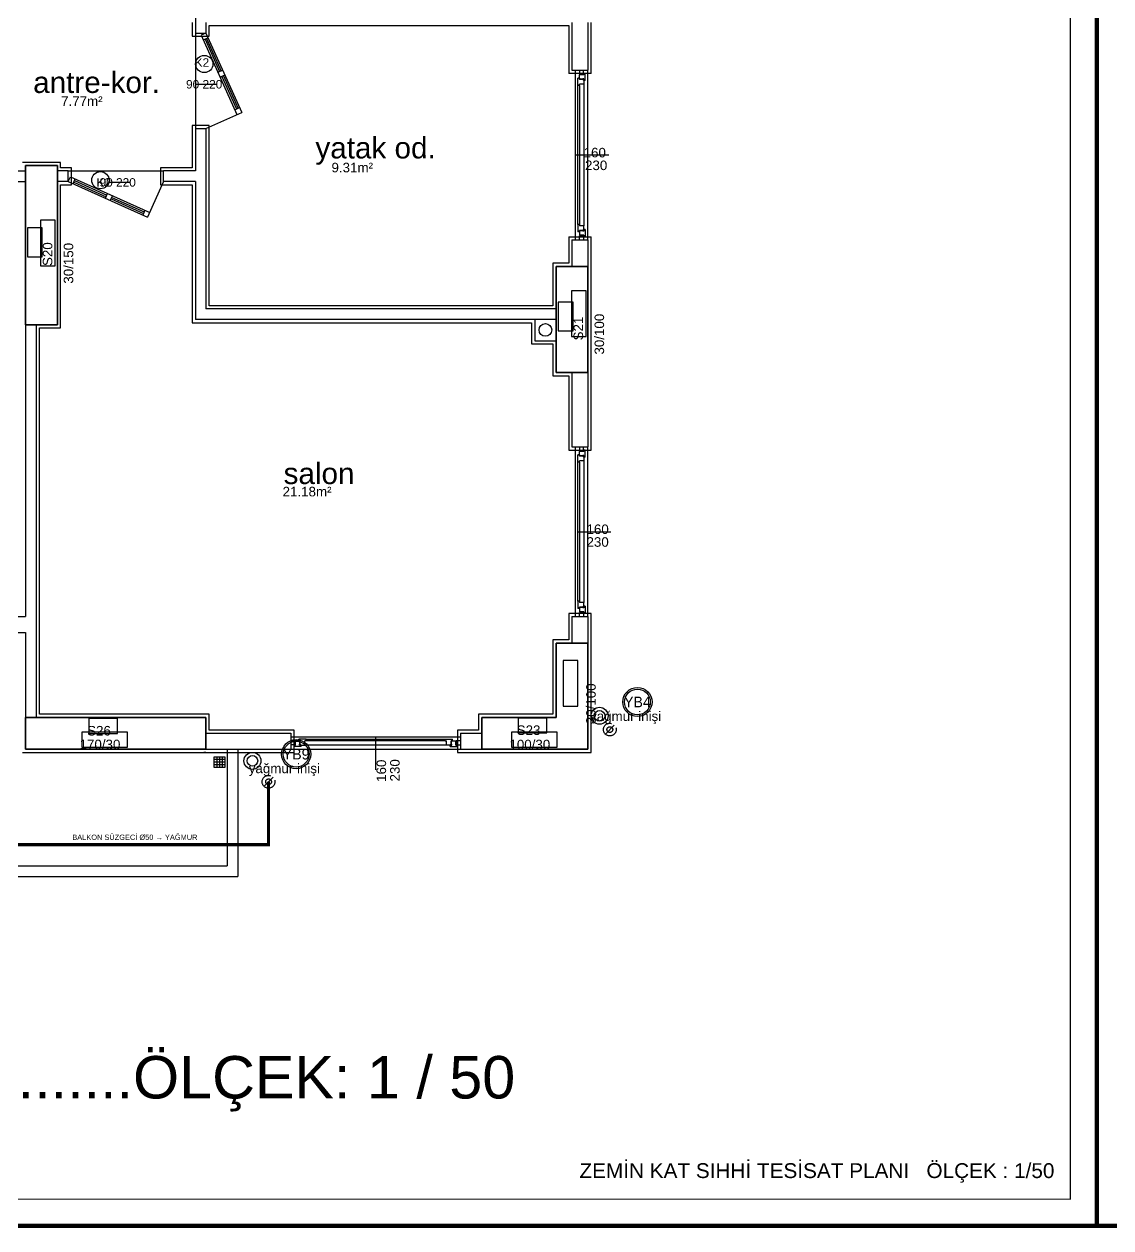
# Model space of a CAD drawing. Header units: centimetres. Extents: x -3962 to 31822, y -2 to 2802.
# Drawn here: x 8989 to 10013, y -2 to 1133 of the extents above; entities that cross this region are included whole.
import ezdxf
from ezdxf.enums import TextEntityAlignment as Align

# ---------------------------------------------------------------- set-up
doc = ezdxf.new("R2010")
doc.units = ezdxf.units.CM
doc.linetypes.add('YAGMUR HATTI', pattern=[36, 30, -6])
for name, color, linetype in [('ROTAS-KAT-ADI', 1, 'CONTINUOUS'), ('ROTAS-MIMARI', 8, 'CONTINUOUS'), ('ROTAS-MIMARI-KOLON', 8, 'CONTINUOUS'), ('ROTAS-MIMARI-YAZI', 8, 'CONTINUOUS'), ('ROTAS-PAFTA', 7, 'CONTINUOUS'), ('ROTAS-TEFRIS', 15, 'CONTINUOUS'), ('ROTAS-YAGMUR-BORUSU', 3, 'YAGMUR HATTI'), ('ROTAS-YAGMUR-BORUSU-CAP', 3, 'CONTINUOUS')]:
    doc.layers.add(name, color=color, linetype=linetype)
doc.styles.add('ROTAS', font='arial.ttf')

# ---------------------------------------------------------------- blocks, each defined once
blk = doc.blocks.new('ROTAS-KOLON-NO-YAGMUR')
for radius in [27.5, 24.3]:
    blk.add_circle((0, 0), radius)
blk.add_attdef('K', text='', height=20).set_placement((0, 0), align=Align.MIDDLE_CENTER)

msp = doc.modelspace()

# ---------------------------------------------------------------- linework, layer by layer
at = {"layer": 'ROTAS-MIMARI'}
for p, q in [((9150.2, 1154.2), (9150.2, 1124.2)), ((9147.2, 1134.2), (9147.2, 1121.2)), ((9150.2, 1124.2), (9160.2, 1124.2)), ((9150.2, 1124.2), (9150.2, 1034.2)), ((9160.2, 1124.2), (9155.7, 1122.2)), ((9160.2, 1134.2), (9160.2, 1124.2)), ((9160.2, 1124.2), (9193.9, 1049.4)), ((9163.2, 1121.2), (9163.2, 1131.2)), ((9163.2, 1131.2), (9210.2, 1131.2)), ((9210.2, 1131.2), (9485.2, 1131.2)), ((9485.2, 1131.2), (9502.2, 1131.2)), ((9502.2, 1131.2), (9502.2, 1086.2)), ((9505.2, 1134.2), (9505.2, 1089.2)), ((9520.2, 1134.2), (9520.2, 1089.2)), ((9523.2, 1086.2), (9523.2, 1134.2)), ((9147.2, 1121.2), (9163.2, 1121.2)), ((9155.7, 1122.2), (9189.3, 1047.3)), ((9162.3, 1119.7), (9157.7, 1117.6)), ((9159.4, 1118.4), (9173.1, 1087.8)), ((9160.8, 1119), (9174.6, 1088.4)), ((9176, 1089.1), (9171.5, 1087)), ((9178.1, 1084.5), (9173.5, 1082.5)), ((9175.2, 1083.2), (9188.9, 1052.6)), ((9176.6, 1083.8), (9190.4, 1053.2)), ((9523.2, 1086.2), (9502.2, 1086.2)), ((9505.2, 1089.2), (9520.2, 1089.2)), ((9508.4, 929.2), (9508.4, 1089.2)), ((9510.8, 1074.8), (9510.8, 1081.6)), ((9512.2, 1081.6), (9510.8, 1081.6)), ((9512.2, 1089.2), (9512.2, 1085.2)), ((9512.2, 1085.2), (9516.2, 1085.2)), ((9516.4, 1084.7), (9512.2, 1084.7)), ((9512.2, 1080.7), (9512.2, 1084.7)), ((9512.2, 1081.6), (9512.2, 1080.4)), ((9515.4, 1080.7), (9512.2, 1080.7)), ((9515.4, 1080.4), (9512.2, 1080.4)), ((9516.4, 1081), (9515.4, 1081)), ((9515.4, 1080.7), (9515.4, 1081)), ((9515.4, 1080.1), (9515.4, 1080.4)), ((9515.9, 1080.1), (9515.4, 1080.1)), ((9516.4, 1080.4), (9515.9, 1080.4)), ((9515.9, 1080.1), (9515.9, 1080.4)), ((9516.2, 1085.2), (9516.2, 1089.2)), ((9516.4, 1084.7), (9516.4, 1085.9)), ((9517.8, 1085.9), (9516.4, 1085.9)), ((9516.4, 1079.5), (9516.4, 1081)), ((9516.4, 1080.4), (9516.4, 1076)), ((9517.8, 1079.5), (9516.4, 1079.5)), ((9517.8, 1079.5), (9517.8, 1085.9)), ((9520.2, 929.2), (9520.2, 1089.2)), ((9169.7, 1075.8), (9150.4, 1075.8)), ((9510.8, 943.6), (9510.8, 1074.8)), ((9512.2, 1074.8), (9510.8, 1074.8)), ((9512.2, 1074.8), (9512.2, 1076)), ((9516.4, 1076), (9512.2, 1076)), ((9512.2, 1074.8), (9512.2, 943.6)), ((9516.4, 1076), (9516.4, 942.4)), ((9160.2, 1034.2), (9193.9, 1049.4)), ((9187.3, 1051.9), (9191.8, 1053.9)), ((9163.2, 1037.2), (9147.2, 1037.2)), ((9147.2, 1037.2), (9147.2, 997.2)), ((9150.2, 1034.2), (9150.2, 994.2)), ((9150.2, 1034.2), (9160.2, 1034.2)), ((9160.2, 1034.2), (9160.2, 864.2)), ((9163.2, 867.2), (9163.2, 1037.2)), ((9023.2, 1002.2), (8987.2, 1002.2)), ((9023.2, 997.2), (9023.2, 1002.2)), ((9539.9, 1009.2), (9508.4, 1009.2)), ((8979.7, 994.2), (8990.2, 994.2)), ((9030.3, 994.2), (9020.2, 994.2)), ((9033.3, 997.2), (9023.2, 997.2)), ((9030.3, 984.2), (9030.3, 994.2)), ((9030.3, 994.2), (9120.3, 994.2)), ((9030.3, 984.2), (9032.4, 988.8)), ((9032.4, 988.8), (9107.2, 955.1)), ((9033.3, 981.2), (9033.3, 997.2)), ((9147.2, 997.2), (9117.3, 997.2)), ((9117.3, 997.2), (9117.3, 981.2)), ((9150.2, 994.2), (9120.3, 994.2)), ((9120.3, 984.2), (9120.3, 994.2)), ((8979.7, 984.2), (8990.2, 984.2)), ((9030.3, 984.2), (9020.2, 984.2)), ((9023.2, 846.2), (9023.2, 981.2)), ((9023.2, 981.2), (9033.3, 981.2)), ((9030.3, 984.2), (9105.2, 950.6)), ((9034.9, 982.2), (9036.9, 986.7)), ((9035.5, 983.7), (9066.1, 969.9)), ((9036.2, 985.1), (9066.8, 971.4)), ((9088.5, 983.2), (9069.2, 983.2)), ((9120.3, 984.2), (9105.2, 950.6)), ((9117.3, 981.2), (9147.2, 981.2)), ((9150.2, 984.2), (9120.3, 984.2)), ((9147.2, 981.2), (9147.2, 851.2)), ((9150.2, 984.2), (9150.2, 854.2)), ((9065.5, 968.4), (9067.5, 973)), ((9070, 966.4), (9072.1, 970.9)), ((9070.7, 967.9), (9101.3, 954.1)), ((9071.4, 969.3), (9101.9, 955.6)), ((9102.7, 957.2), (9100.6, 952.6)), ((9512.2, 943.6), (9510.8, 943.6)), ((9510.8, 943.6), (9510.8, 936.8)), ((9512.2, 943.6), (9512.2, 942.4)), ((9516.4, 942.4), (9512.2, 942.4)), ((9516.4, 938), (9516.4, 942.4)), ((9502.2, 932.2), (9502.2, 907.2)), ((9502.2, 932.2), (9523.2, 932.2)), ((9512.2, 936.8), (9510.8, 936.8)), ((9512.2, 936.8), (9512.2, 938)), ((9515.4, 938), (9512.2, 938)), ((9512.2, 937.7), (9512.2, 933.7)), ((9515.4, 937.7), (9512.2, 937.7)), ((9516.4, 933.7), (9512.2, 933.7)), ((9512.2, 929.2), (9512.2, 933.2)), ((9512.2, 933.2), (9516.2, 933.2)), ((9515.9, 938.3), (9515.4, 938.3)), ((9515.4, 938.3), (9515.4, 938)), ((9515.4, 937.7), (9515.4, 937.4)), ((9516.4, 937.4), (9515.4, 937.4)), ((9515.9, 938.3), (9515.9, 938)), ((9516.4, 938), (9515.9, 938)), ((9516.2, 933.2), (9516.2, 929.2)), ((9517.8, 938.9), (9516.4, 938.9)), ((9516.4, 938.9), (9516.4, 937.4)), ((9516.4, 933.7), (9516.4, 932.5)), ((9517.8, 932.5), (9516.4, 932.5)), ((9517.8, 938.9), (9517.8, 932.5)), ((9523.2, 904.2), (9523.2, 932.2)), ((9505.2, 929.2), (9505.2, 904.2)), ((9505.2, 929.2), (9520.2, 929.2)), ((9520.2, 929.2), (9520.2, 904.2)), ((9502.2, 907.2), (9487.2, 907.2)), ((9487.2, 907.2), (9487.2, 867.2)), ((9523.2, 854.2), (9523.2, 904.2)), ((9490.2, 864.2), (9160.2, 864.2)), ((9487.2, 867.2), (9163.2, 867.2)), ((9147.2, 851.2), (9467.2, 851.2)), ((9490.2, 854.2), (9150.2, 854.2)), ((9467.2, 851.2), (9467.2, 831.2)), ((9470.2, 854.2), (9470.2, 834.2)), ((9470.2, 854.2), (9470.2, 834.2)), ((9470.2, 854.2), (9470.2, 834.2)), ((9523.2, 731.2), (9523.2, 854.2)), ((8990.2, 849.2), (8990.2, 574.2)), ((9000.2, 849.2), (9000.2, 479.2)), ((9003.2, 482.2), (9003.2, 846.2)), ((9003.2, 846.2), (9023.2, 846.2)), ((9467.2, 831.2), (9487.2, 831.2)), ((9470.2, 834.2), (9490.2, 834.2)), ((9487.2, 831.2), (9487.2, 801.2)), ((9487.2, 801.2), (9502.2, 801.2)), ((9502.2, 801.2), (9502.2, 731.2)), ((9505.2, 804.2), (9505.2, 734.2)), ((9520.2, 804.2), (9520.2, 734.2)), ((9502.2, 731.2), (9523.2, 731.2)), ((9505.2, 734.2), (9520.2, 734.2)), ((9508.4, 574.2), (9508.4, 734.2)), ((9510.8, 719.8), (9510.8, 726.6)), ((9512.2, 726.6), (9510.8, 726.6)), ((9512.2, 734.2), (9512.2, 730.2)), ((9512.2, 730.2), (9516.2, 730.2)), ((9516.4, 729.7), (9512.2, 729.7)), ((9512.2, 725.7), (9512.2, 729.7)), ((9512.2, 726.6), (9512.2, 725.4)), ((9516.2, 730.2), (9516.2, 734.2)), ((9516.4, 729.7), (9516.4, 730.9)), ((9517.8, 730.9), (9516.4, 730.9)), ((9517.8, 724.5), (9517.8, 730.9)), ((9520.2, 574.2), (9520.2, 734.2)), ((9510.8, 588.6), (9510.8, 719.8)), ((9512.2, 719.8), (9510.8, 719.8)), ((9515.4, 725.7), (9512.2, 725.7)), ((9515.4, 725.4), (9512.2, 725.4)), ((9512.2, 719.8), (9512.2, 721)), ((9516.4, 721), (9512.2, 721)), ((9512.2, 719.8), (9512.2, 588.6)), ((9516.4, 726), (9515.4, 726)), ((9515.4, 725.7), (9515.4, 726)), ((9515.4, 725.1), (9515.4, 725.4)), ((9515.9, 725.1), (9515.4, 725.1)), ((9516.4, 725.4), (9515.9, 725.4)), ((9515.9, 725.1), (9515.9, 725.4)), ((9516.4, 724.5), (9516.4, 726)), ((9516.4, 725.4), (9516.4, 721)), ((9517.8, 724.5), (9516.4, 724.5)), ((9516.4, 721), (9516.4, 587.4)), ((9510.6, 654.2), (9542, 654.2)), ((9512.2, 588.6), (9510.8, 588.6)), ((9510.8, 588.6), (9510.8, 581.8)), ((9512.2, 581.8), (9510.8, 581.8)), ((9512.2, 588.6), (9512.2, 587.4)), ((9516.4, 587.4), (9512.2, 587.4)), ((9512.2, 581.8), (9512.2, 583)), ((9515.4, 583), (9512.2, 583)), ((9512.2, 582.7), (9512.2, 578.7)), ((9515.4, 582.7), (9512.2, 582.7)), ((9516.4, 578.7), (9512.2, 578.7)), ((9515.9, 583.3), (9515.4, 583.3)), ((9515.4, 583.3), (9515.4, 583)), ((9515.4, 582.7), (9515.4, 582.4)), ((9516.4, 582.4), (9515.4, 582.4)), ((9515.9, 583.3), (9515.9, 583)), ((9516.4, 583), (9515.9, 583)), ((9516.4, 583), (9516.4, 587.4)), ((9517.8, 583.9), (9516.4, 583.9)), ((9516.4, 583.9), (9516.4, 582.4)), ((9516.4, 578.7), (9516.4, 577.5)), ((9517.8, 583.9), (9517.8, 577.5)), ((8960.2, 574.2), (8990.2, 574.2)), ((9523.2, 577.2), (9502.2, 577.2)), ((9502.2, 577.2), (9502.2, 552.3)), ((9505.2, 574.2), (9505.2, 549.3)), ((9505.2, 574.2), (9520.2, 574.2)), ((9512.2, 574.2), (9512.2, 578.2)), ((9512.2, 578.2), (9516.2, 578.2)), ((9516.2, 578.2), (9516.2, 574.2)), ((9517.8, 577.5), (9516.4, 577.5)), ((9520.2, 574.2), (9520.2, 549.3)), ((9523.2, 549.3), (9523.2, 577.2)), ((8960.2, 559.2), (8990.2, 559.2)), ((8990.2, 559.2), (8990.2, 479.2)), ((9502.2, 552.3), (9487.2, 552.3)), ((9487.2, 552.3), (9487.2, 482.2)), ((9523.2, 446.2), (9523.2, 549.3)), ((9163.2, 482.2), (9003.2, 482.2)), ((9163.2, 467.2), (9163.2, 482.2)), ((9487.2, 482.2), (9417.2, 482.2)), ((9417.2, 482.2), (9417.2, 467.2)), ((9243.2, 467.2), (9163.2, 467.2)), ((9243.2, 446.2), (9243.2, 467.2)), ((9397.2, 467.2), (9397.2, 446.2)), ((9417.2, 467.2), (9397.2, 467.2)), ((9160.2, 464.2), (9165.2, 464.2)), ((9160.2, 464.2), (9240.2, 464.2)), ((9240.2, 464.2), (9240.2, 449.2)), ((9240.2, 461), (9400.2, 461)), ((9240.2, 457.2), (9244.2, 457.2)), ((9244.2, 457.2), (9244.2, 453.2)), ((9248.7, 457.2), (9244.7, 457.2)), ((9244.7, 453), (9244.7, 457.2)), ((9247.8, 457.2), (9247.8, 458.6)), ((9254.6, 458.6), (9247.8, 458.6)), ((9247.8, 457.2), (9249, 457.2)), ((9248.7, 454), (9248.4, 454)), ((9248.4, 453), (9248.4, 454)), ((9248.7, 454), (9248.7, 457.2)), ((9249, 454), (9249, 457.2)), ((9249.3, 454), (9249, 454)), ((9249.3, 453.5), (9249.3, 454)), ((9253.4, 453), (9253.4, 457.2)), ((9254.6, 457.2), (9253.4, 457.2)), ((9254.6, 458.6), (9385.8, 458.6)), ((9254.6, 457.2), (9254.6, 458.6)), ((9385.8, 457.2), (9254.6, 457.2)), ((9320.2, 429.6), (9320.2, 461)), ((9385.8, 458.6), (9392.6, 458.6)), ((9385.8, 457.2), (9385.8, 458.6)), ((9385.8, 457.2), (9387, 457.2)), ((9387, 453), (9387, 457.2)), ((9391.1, 454), (9391.4, 454)), ((9391.1, 453.5), (9391.1, 454)), ((9391.4, 454), (9391.4, 457.2)), ((9392.6, 457.2), (9391.4, 457.2)), ((9391.7, 454), (9391.7, 457.2)), ((9391.7, 457.2), (9395.7, 457.2)), ((9391.7, 454), (9392, 454)), ((9392, 453), (9392, 454)), ((9392.6, 457.2), (9392.6, 458.6)), ((9395.7, 453), (9395.7, 457.2)), ((9400.2, 457.2), (9396.2, 457.2)), ((9396.2, 457.2), (9396.2, 453.2)), ((9400.2, 464.2), (9420.2, 464.2)), ((9400.2, 464.2), (9400.2, 449.2)), ((8987.2, 446.2), (9160.2, 446.2)), ((9160.2, 446.2), (9158.2, 446.2)), ((9158.2, 446.2), (9243.2, 446.2)), ((9160.2, 449.2), (9165.2, 449.2)), ((9160.2, 449.2), (9240.2, 449.2)), ((9244.2, 453.2), (9240.2, 453.2)), ((9240.2, 449.2), (9400.2, 449.2)), ((9243.5, 451.6), (9243.5, 453)), ((9244.7, 453), (9243.5, 453)), ((9249.9, 451.6), (9243.5, 451.6)), ((9249.9, 453), (9248.4, 453)), ((9249.3, 453.5), (9249, 453.5)), ((9249, 453), (9249, 453.5)), ((9249, 453), (9253.4, 453)), ((9249.9, 451.6), (9249.9, 453)), ((9387, 453), (9253.4, 453)), ((9391.4, 453), (9387, 453)), ((9390.5, 453), (9392, 453)), ((9390.5, 451.6), (9390.5, 453)), ((9390.5, 451.6), (9396.9, 451.6)), ((9391.1, 453.5), (9391.4, 453.5)), ((9391.4, 453), (9391.4, 453.5)), ((9395.7, 453), (9396.9, 453)), ((9396.2, 453.2), (9400.2, 453.2)), ((9396.9, 451.6), (9396.9, 453)), ((9397.2, 446.2), (9420.2, 446.2)), ((9400.2, 449.2), (9420.2, 449.2)), ((9420.2, 446.2), (9523.2, 446.2)), ((9168, 432.1), (9168, 442.1)), ((9168, 442.1), (9178, 442.1)), ((9178, 439.6), (9168, 439.6)), ((9178, 437.1), (9168, 437.1)), ((9178, 434.6), (9168, 434.6)), ((9178, 432.1), (9168, 432.1)), ((9170.3, 442.1), (9170.3, 432.1)), ((9172.9, 442.1), (9172.9, 432.1)), ((9175.5, 442.1), (9175.5, 432.1)), ((9178, 442.1), (9178, 432.1))]:
    msp.add_line(p, q, dxfattribs=at)
for points in [[(8990.2, 999.2), (9020.2, 999.2)], [(8990.2, 849.2), (8990.2, 999.2)], [(9020.2, 999.2), (9020.2, 849.2)], [(9490.2, 804.2), (9490.2, 904.2)], [(9490.2, 904.2), (9520.2, 904.2)], [(9520.2, 904.2), (9520.2, 804.2)], [(9020.2, 849.2), (8990.2, 849.2)], [(9520.2, 804.2), (9490.2, 804.2)], [(9490.2, 479.2), (9490.2, 549.2)], [(9490.2, 549.2), (9520.2, 549.2)], [(9520.2, 549.2), (9520.2, 449.2)], [(8990.2, 479.2), (9160.2, 479.2)], [(8990.2, 449.2), (8990.2, 479.2)], [(9160.2, 479.2), (9160.2, 449.2)], [(9420.2, 479.2), (9490.2, 479.2)], [(9420.2, 449.2), (9420.2, 479.2)], [(9160.2, 449.2), (8990.2, 449.2)], [(9180.2, 449.2), (9180.2, 339.2)], [(9190.2, 449.2), (9190.2, 329.2)], [(9520.2, 449.2), (9420.2, 449.2)], [(8810.2, 339.2), (9180.2, 339.2)], [(8810.2, 329.2), (9190.2, 329.2)]]:
    msp.add_lwpolyline(points, dxfattribs=at)
for centre, radius in [((9158.6, 1095), 8.14), ((9060.7, 985.5), 8.14), ((9480.2, 844.4), 6.03), ((9531.2, 480.7), 8), ((9531.2, 480.7), 5), ((9204, 438.2), 8), ((9204, 438.2), 5)]:
    msp.add_circle(centre, radius, dxfattribs=at)
at = {"layer": 'ROTAS-MIMARI-KOLON'}
for points in [[(9020.2, 999.2), (8990.2, 999.2), (8990.2, 849.2), (9020.2, 849.2), (9020.2, 999.2)], [(9018.2, 904.8), (9018.2, 947.9), (9004.2, 947.9), (9004.2, 904.8), (9018.2, 904.8)], [(9005.9, 913.4), (9005.9, 940.5), (8992, 940.5), (8992, 913.4), (9005.9, 913.4)], [(9520.2, 904.2), (9490.2, 904.2), (9490.2, 804.2), (9520.2, 804.2), (9520.2, 904.2)], [(9518.6, 838.1), (9518.6, 881.2), (9504.7, 881.2), (9504.7, 838.1), (9518.6, 838.1)], [(9506.2, 843.4), (9506.2, 870.4), (9492.3, 870.4), (9492.3, 843.4), (9506.2, 843.4)], [(9520.2, 549.2), (9490.2, 549.2), (9490.2, 479.2), (9420.2, 479.2), (9420.2, 449.2), (9520.2, 449.2), (9520.2, 549.2)], [(9510.8, 489.7), (9510.8, 532.8), (9496.8, 532.8), (9496.8, 489.7), (9510.8, 489.7)], [(9160.2, 479.2), (8990.2, 479.2), (8990.2, 449.2), (9160.2, 449.2), (9160.2, 479.2)], [(9049.7, 464.1), (9076.7, 464.1), (9076.7, 478.1), (9049.7, 478.1), (9049.7, 464.1)], [(9454.6, 464.7), (9481.6, 464.7), (9481.6, 478.6), (9454.6, 478.6), (9454.6, 464.7)], [(9043.1, 451.2), (9086.2, 451.2), (9086.2, 465.2), (9043.1, 465.2), (9043.1, 451.2)], [(9448.3, 451.1), (9491.4, 451.1), (9491.4, 465.1), (9448.3, 465.1), (9448.3, 451.1)]]:
    msp.add_lwpolyline(points, dxfattribs=at)
at = {"layer": 'ROTAS-PAFTA'}
for points, const_width in [([(7500, 0), (10000, 0), (10000, 2800), (7500, 2800)], 4), ([(10000, 0), (12500, 0), (12500, 2800), (10000, 2800)], 4), ([(7525, 25), (9975, 25), (9975, 2775), (7525, 2775)], 1)]:
    msp.add_lwpolyline(points, close=True, dxfattribs=dict(at, const_width=const_width))
at = {"layer": 'ROTAS-YAGMUR-BORUSU'}
for p, q in [((9536.7, 463.5), (9545.1, 471.9)), ((9215, 414.3), (9223.4, 422.7))]:
    msp.add_line(p, q, dxfattribs=at)
at = {"layer": 'ROTAS-YAGMUR-BORUSU', "const_width": 3}
msp.add_lwpolyline([(8967.2, 359.2), (9219.2, 359.2), (9219.2, 418.5)], dxfattribs=at)
at = {"layer": 'ROTAS-YAGMUR-BORUSU'}
for centre, radius in [((9540.9, 467.7), 6), ((9540.9, 467.7), 2.7), ((9219.2, 418.5), 6), ((9219.2, 418.5), 2.7)]:
    msp.add_circle(centre, radius, dxfattribs=at)

# ---------------------------------------------------------------- block references
at = {"layer": 'ROTAS-TEFRIS'}
ref = msp.add_blockref('ROTAS-KOLON-NO-YAGMUR', (9566.9, 493.7), dxfattribs=dict(at, xscale=0.5, yscale=0.5))
ref.add_attrib('K', 'YB4', dxfattribs={"height": 10}).set_placement((9566.9, 493.7), align=Align.MIDDLE_CENTER)
ref = msp.add_blockref('ROTAS-KOLON-NO-YAGMUR', (9245.2, 444.5), dxfattribs=dict(at, xscale=0.5, yscale=0.5))
ref.add_attrib('K', 'YB9', dxfattribs={"height": 10}).set_placement((9245.2, 444.5), align=Align.MIDDLE_CENTER)

# ---------------------------------------------------------------- texts
at = {"layer": 'ROTAS-KAT-ADI', "style": 'ROTAS'}
msp.add_text('ZEMİN KAT SIHHİ TESİSAT PLANI..........ÖLÇEK: 1 / 50', height=40, dxfattribs=at).set_placement((8750, 120), align=Align.CENTER)
at = {"layer": 'ROTAS-MIMARI-YAZI', "style": 'ROTAS'}
for s, height, p in [('K2', 8, (9156.4, 1096.4)), ('antre-kor.', 20, (9057.1, 1077.7)), ('90 220', 8, (9158.5, 1075.9)), ('7.77m²', 9, (9043.2, 1060)), ('yatak od.', 20, (9320.1, 1016)), ('160', 9, (9526.7, 1011.5)), ('9.31m²', 9, (9298.1, 997.4)), ('230', 9, (9528, 999.5)), ('K2', 8, (9063.8, 983.4)), ('90 220', 8, (9077, 983.4)), ('salon', 20, (9266.8, 709.1)), ('21.18m²', 9, (9255.5, 692)), ('160', 9, (9529.4, 656.5)), ('230', 9, (9529.4, 644.5)), ('yağmur inişi', 9, (9555.8, 480.3)), ('S26', 9, (9059.4, 466.6)), ('S23', 9, (9464.3, 467.1)), ('170/30', 9, (9060.3, 453.7)), ('100/30', 9, (9465.5, 453.6)), ('yağmur inişi', 9, (9234.1, 431.1))]:
    msp.add_text(s, height=height, dxfattribs=at).set_placement(p, align=Align.MIDDLE_CENTER)
for s, p in [('S20', (9010.9, 915.8)), ('30/150', (9030.6, 907.2)), ('S21', (9511.2, 845.7)), ('30/100', (9531, 840.4)), ('30/100', (9523.1, 492)), ('160', (9325.5, 428.9)), ('230', (9338.3, 429.3))]:
    msp.add_text(s, height=9, rotation=90, dxfattribs=at).set_placement(p, align=Align.MIDDLE_CENTER)
at = {"layer": 'ROTAS-PAFTA', "style": 'ROTAS'}
msp.add_text('ZEMİN KAT SIHHİ TESİSAT PLANI   ÖLÇEK : 1/50', height=14, dxfattribs=at).set_placement((9960, 45), align=Align.RIGHT)
at = {"layer": 'ROTAS-YAGMUR-BORUSU-CAP', "style": 'ROTAS'}
msp.add_text('BALKON SÜZGECİ Ø50 → YAĞMUR', height=5, dxfattribs=at).set_placement((9093.2, 362.2), align=Align.BOTTOM_CENTER)

doc.saveas('drawing.dxf')
